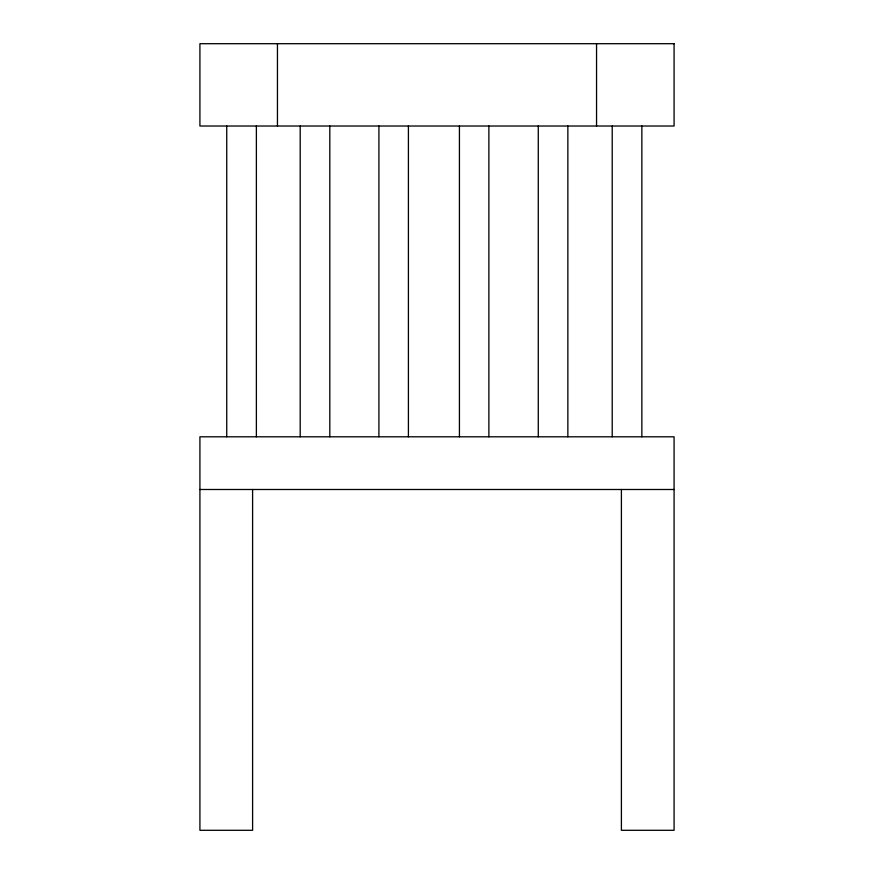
<?xml version="1.0" encoding="UTF-8"?>
<svg xmlns="http://www.w3.org/2000/svg" width="874" height="874" viewBox="0 0 874 874"><rect width="100%" height="100%" fill="white"/><g stroke="black" fill="none" stroke-linecap="round" stroke-linejoin="round"><path stroke-width="1.31" d="M199.917 489.495L674.083 489.495M641.855 126.02L641.855 436.803M621.403 489.495L621.403 830.3L674.083 830.3L674.083 436.803L199.917 436.803L199.917 830.3L252.597 830.3L252.597 489.495M612.215 126.02L612.215 436.803M596.549 43.7L596.549 126.02M567.86 126.02L567.86 436.803M538.275 126.02L538.275 436.803M488.883 126.02L488.883 436.803M459.429 126.02L459.429 436.803M408.409 126.02L408.409 436.803M378.912 126.02L378.912 436.803M329.815 126.02L329.815 436.803M300.197 126.02L300.197 436.803M277.451 43.7L277.451 126.02M256.377 126.02L256.377 436.803M226.737 126.02L226.737 436.803M674.083 43.7L199.917 43.7L199.917 126.02L674.083 126.02L674.083 43.7"/></g></svg>
